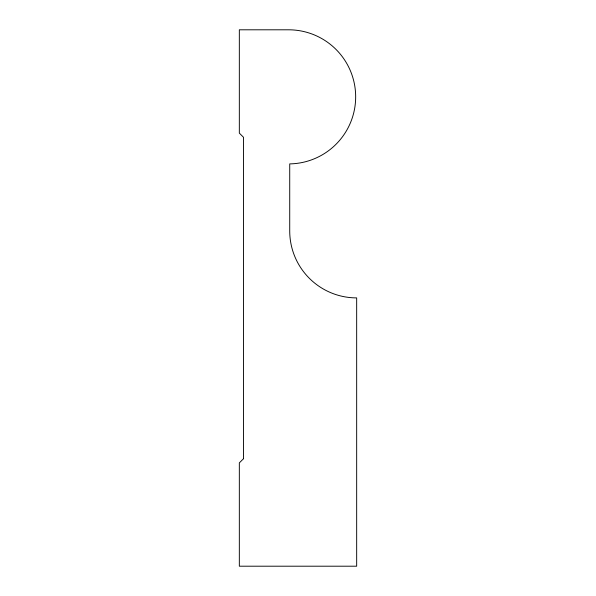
<?xml version="1.0" encoding="UTF-8"?>
<svg xmlns="http://www.w3.org/2000/svg" width="596" height="596" viewBox="0 0 596 596"><rect width="100%" height="100%" fill="white"/><g stroke="black" fill="none" stroke-linecap="round" stroke-linejoin="round"><path stroke-width="0.89" d="M243.518 458.704L239.331 462.891L239.331 566.2L356.669 566.2L356.669 297.896A66.946 66.946 0 0 1 289.723 230.95L289.723 163.893A67.05 67.05 0 0 0 355.663 96.299A67.05 67.05 0 0 0 288.613 29.8L239.331 29.8L239.331 133.109L243.526 137.296L243.518 458.704"/></g></svg>
